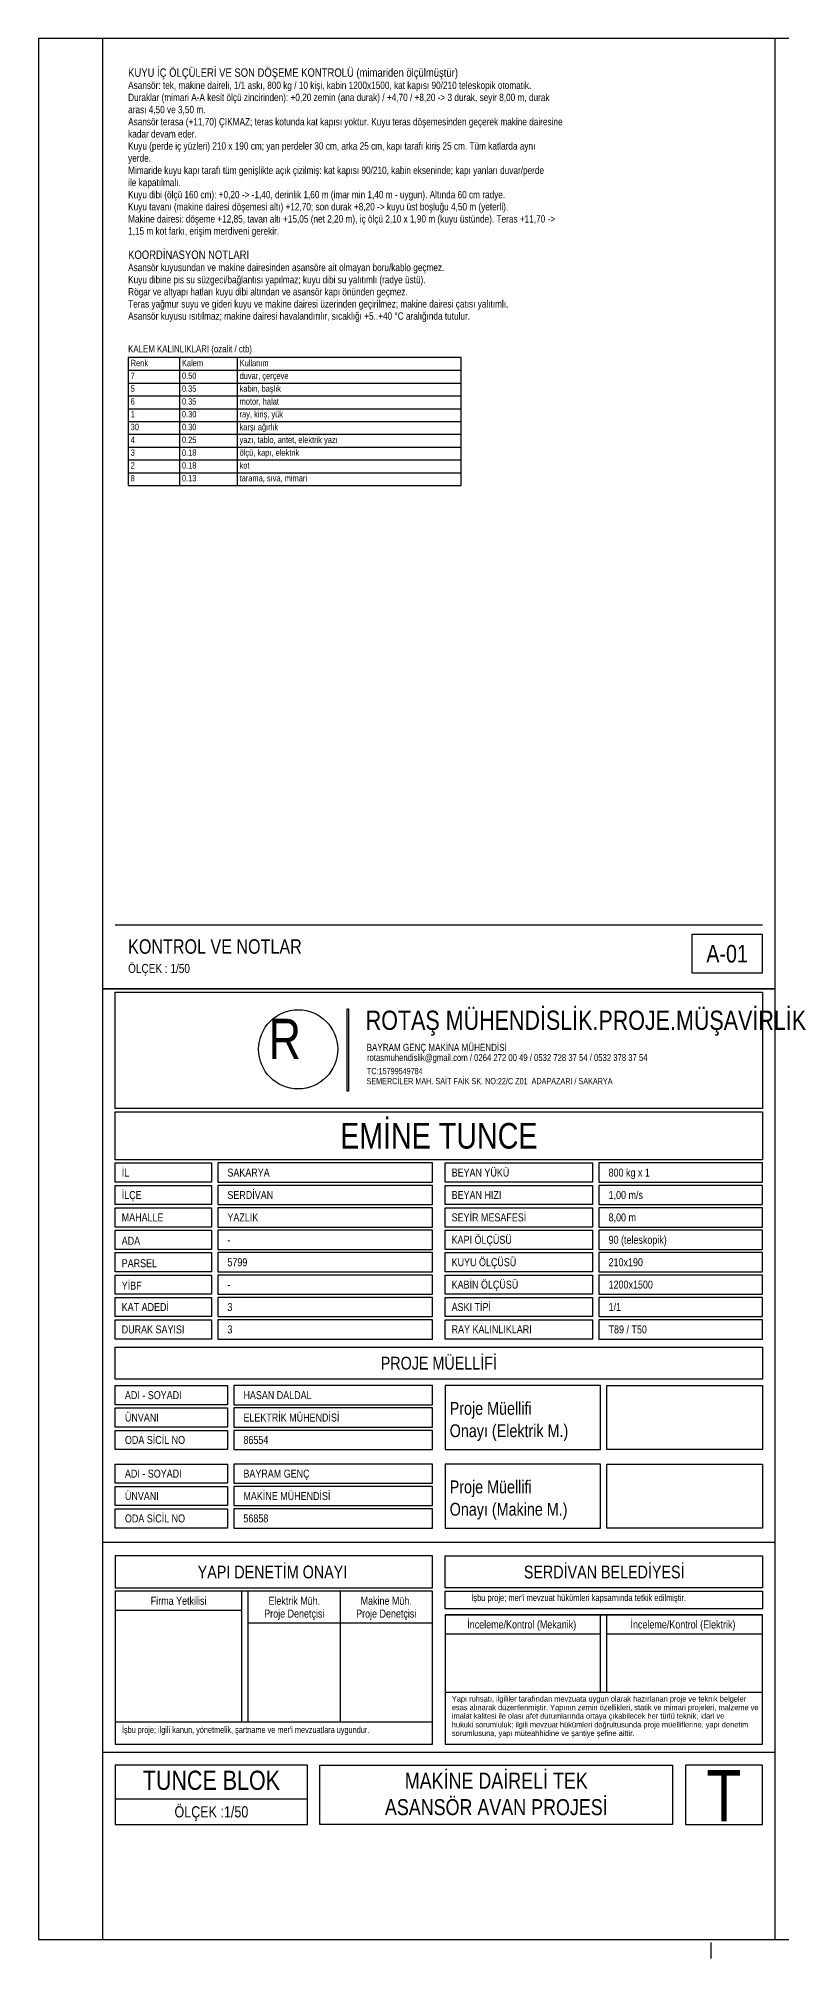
# Model space of a CAD drawing. Header units: centimetres. Extents: x 0 to 12993, y -30 to 2970.
# Drawn here: x 0 to 1160, y -30 to 2970 of the extents above; entities that cross this region are included whole.
import ezdxf
from ezdxf.enums import TextEntityAlignment as Align

# ---------------------------------------------------------------- set-up
doc = ezdxf.new("R2010")
doc.units = ezdxf.units.CM
doc.linetypes.add('CENTER', pattern=[40, 25, -5, 5, -5])
for name, color, linetype in [('SCOTT-ANTET', 4, 'CONTINUOUS'), ('SCOTT-BASLIK', 5, 'CONTINUOUS'), ('SCOTT-CERCEVE', 7, 'CONTINUOUS'), ('SCOTT-EKSEN', 8, 'CENTER'), ('SCOTT-TABLO', 4, 'CONTINUOUS'), ('SCOTT-YAZI', 4, 'CONTINUOUS')]:
    doc.layers.add(name, color=color, linetype=linetype)
doc.styles.get("Standard").update_dxf_attribs({"font": 'arial.ttf', "width": 0.8})

msp = doc.modelspace()

# ---------------------------------------------------------------- linework, layer by layer
at = {"layer": 'SCOTT-ANTET'}
for p, q in [((120, 1585), (1130, 1585)), ((1150, 620), (100, 620)), ((615, 544), (120, 544)), ((317.5, 339.3), (317.5, 544)), ((327.5, 339.3), (327.5, 544)), ((471.2, 544), (471.2, 339.3)), ((317.5, 514), (120, 514)), ((615, 494), (327.5, 494)), ((877.5, 385.7), (877.5, 507)), ((887.5, 385.7), (887.5, 507)), ((877.5, 477), (635, 477)), ((1130, 477), (887.5, 477)), ((1130, 385.7), (635, 385.7)), ((615, 339.3), (120, 339.3)), ((1150, 292.2), (100, 292.2)), ((420, 219.3), (120, 219.3))]:
    msp.add_line(p, q, dxfattribs=at)
msp.add_lwpolyline([(1020, 1510), (1130, 1510), (1130, 1570), (1020, 1570)], close=True, dxfattribs=at)
for points in [[(100, 0), (1150, 0), (1150, 1485), (100, 1485), (100, 0)], [(120, 1298), (120, 1480), (1130, 1480), (1130, 1298), (120, 1298)], [(483.9, 1325), (481.7, 1325), (481.7, 1453.9), (483.9, 1453.9), (483.9, 1325)], [(120, 1218), (120, 1293), (1130, 1293), (1130, 1218), (120, 1218)], [(120, 1213), (270, 1213), (270, 1183), (120, 1183), (120, 1213)], [(615, 1213), (280, 1213), (280, 1183), (615, 1183), (615, 1213)], [(635, 1213), (865, 1213), (865, 1183), (635, 1183), (635, 1213)], [(1130, 1213), (875, 1213), (875, 1183), (1130, 1183), (1130, 1213)], [(120, 1148), (120, 1178), (270, 1178), (270, 1148), (120, 1148)], [(615, 1178), (280, 1178), (280, 1148), (615, 1148), (615, 1178)], [(635, 1148), (635, 1178), (865, 1178), (865, 1148), (635, 1148)], [(1130, 1178), (875, 1178), (875, 1148), (1130, 1148), (1130, 1178)], [(120, 1143), (270, 1143), (270, 1113), (120, 1113), (120, 1143)], [(615, 1143), (280, 1143), (280, 1113), (615, 1113), (615, 1143)], [(635, 1143), (865, 1143), (865, 1113), (635, 1113), (635, 1143)], [(1130, 1143), (875, 1143), (875, 1113), (1130, 1113), (1130, 1143)], [(120, 1078), (120, 1108), (270, 1108), (270, 1078), (120, 1078)], [(615, 1108), (280, 1108), (280, 1078), (615, 1078), (615, 1108)], [(635, 1078), (635, 1108), (865, 1108), (865, 1078), (635, 1078)], [(1130, 1108), (875, 1108), (875, 1078), (1130, 1078), (1130, 1108)], [(120, 1073), (270, 1073), (270, 1043), (120, 1043), (120, 1073)], [(615, 1073), (280, 1073), (280, 1043), (615, 1043), (615, 1073)], [(635, 1073), (865, 1073), (865, 1043), (635, 1043), (635, 1073)], [(1130, 1073), (875, 1073), (875, 1043), (1130, 1043), (1130, 1073)], [(120, 1008), (120, 1038), (270, 1038), (270, 1008), (120, 1008)], [(615, 1038), (280, 1038), (280, 1008), (615, 1008), (615, 1038)], [(635, 1008), (635, 1038), (865, 1038), (865, 1008), (635, 1008)], [(1130, 1038), (875, 1038), (875, 1008), (1130, 1008), (1130, 1038)], [(120, 973), (120, 1003), (270, 1003), (270, 973), (120, 973)], [(615, 1003), (280, 1003), (280, 973), (615, 973), (615, 1003)], [(635, 973), (635, 1003), (865, 1003), (865, 973), (635, 973)], [(1130, 1003), (875, 1003), (875, 973), (1130, 973), (1130, 1003)], [(120, 938), (120, 968), (270, 968), (270, 938), (120, 938)], [(615, 968), (280, 968), (280, 938), (615, 938), (615, 968)], [(635, 938), (635, 968), (865, 968), (865, 938), (635, 938)], [(1130, 968), (875, 968), (875, 938), (1130, 938), (1130, 968)], [(120, 875.3), (120, 925.3), (1130, 925.3), (1130, 875.3), (120, 875.3)], [(120, 865.3), (295, 865.3), (295, 835.3), (120, 835.3), (120, 865.3)], [(615, 865.3), (305, 865.3), (305, 835.3), (615, 835.3), (615, 865.3)], [(635, 765.3), (877.5, 765.3), (877.5, 865.3), (635, 865.3), (635, 765.3)], [(1130, 865.3), (1130, 765.3), (887.5, 765.3), (887.5, 865.3), (1130, 865.3)], [(120, 800.3), (120, 830.3), (295, 830.3), (295, 800.3), (120, 800.3)], [(615, 830.3), (305, 830.3), (305, 800.3), (615, 800.3), (615, 830.3)], [(120, 765.3), (120, 795.3), (295, 795.3), (295, 765.3), (120, 765.3)], [(615, 795.3), (305, 795.3), (305, 765.3), (615, 765.3), (615, 795.3)], [(120, 742.7), (295, 742.7), (295, 712.7), (120, 712.7), (120, 742.7)], [(615, 742.7), (305, 742.7), (305, 712.7), (615, 712.7), (615, 742.7)], [(635, 642.7), (877.5, 642.7), (877.5, 742.7), (635, 742.7), (635, 642.7)], [(1130, 742.7), (1130, 642.7), (887.5, 642.7), (887.5, 742.7), (1130, 742.7)], [(120, 677.7), (120, 707.7), (295, 707.7), (295, 677.7), (120, 677.7)], [(615, 707.7), (305, 707.7), (305, 677.7), (615, 677.7), (615, 707.7)], [(120, 642.7), (120, 672.7), (295, 672.7), (295, 642.7), (120, 642.7)], [(615, 672.7), (305, 672.7), (305, 642.7), (615, 642.7), (615, 672.7)], [(120, 599), (120, 549), (615, 549), (615, 599), (120, 599)], [(1130, 599), (1130, 549), (635, 549), (635, 599), (1130, 599)], [(615, 305), (615, 544), (120, 544), (120, 305), (615, 305)], [(1130, 544), (1130, 516.2), (635, 516.2), (635, 544), (1130, 544)], [(635, 507), (1130, 507), (635, 507), (635, 305), (1130, 305), (1130, 507)], [(420, 272.2), (120, 272.2), (120, 179.3), (420, 179.3), (420, 272.2)], [(990, 272.2), (990, 179.3), (439.5, 179.3), (439.5, 272.2), (990, 272.2)], [(1010, 272.2), (1010, 179.3), (1130, 179.3), (1130, 272.2), (1010, 272.2)]]:
    msp.add_lwpolyline(points, dxfattribs=at)
msp.add_circle((405.4, 1390.6), 61.8, dxfattribs=at)
at = {"layer": 'SCOTT-CERCEVE'}
for p, q in [((1150, 0), (1150, 2970)), ((100, 1485), (1150, 1485))]:
    msp.add_line(p, q, dxfattribs=at)
for points in [[(0, 0), (12993.2, 0), (12993.2, 2970), (0, 2970)], [(100, 0), (12968.2, 0), (12968.2, 2970), (100, 2970)]]:
    msp.add_lwpolyline(points, close=True, dxfattribs=at)
at = {"layer": 'SCOTT-EKSEN'}
msp.add_line((1050, -30), (1050, -5), dxfattribs=at)
at = {"layer": 'SCOTT-TABLO'}
for p, q in [((220, 2471.5), (220, 2271.5)), ((310, 2471.5), (310, 2271.5)), ((140, 2451.5), (660, 2451.5)), ((140, 2431.5), (660, 2431.5)), ((140, 2411.5), (660, 2411.5)), ((140, 2391.5), (660, 2391.5)), ((140, 2371.5), (660, 2371.5)), ((140, 2351.5), (660, 2351.5)), ((140, 2331.5), (660, 2331.5)), ((140, 2311.5), (660, 2311.5)), ((140, 2291.5), (660, 2291.5))]:
    msp.add_line(p, q, dxfattribs=at)
msp.add_lwpolyline([(140, 2271.5), (660, 2271.5), (660, 2471.5), (140, 2471.5)], close=True, dxfattribs=at)

# ---------------------------------------------------------------- texts
at = {"layer": 'SCOTT-ANTET', "width": 0.8}
for s, height, p in [('A-01', 27.5, (1075, 1540)), ('EMİNE TUNCE', 40, (625, 1255.5)), ('PROJE MÜELLİFİ', 20, (625, 900.3)), ('YAPI DENETİM ONAYI', 20, (365.3, 574)), ('SERDİVAN BELEDİYESİ', 20, (883.1, 574)), ('Firma Yetkilisi', 12.5, (218.8, 529)), ('Proje Denetçisi', 12.5, (399.4, 509)), ('Elektrik Müh.', 12.5, (399.4, 529)), ('Proje Denetçisi', 12.5, (542.9, 509)), ('Makine Müh.', 12.5, (542.9, 529)), ('İnceleme/Kontrol (Mekanik)', 12.5, (754.4, 492)), ('İnceleme/Kontrol (Elektrik)', 12.5, (1006.1, 492)), ('TUNCE BLOK', 30, (270, 248.6)), ('MAKİNE DAİRELİ TEK', 25, (714.7, 247.9)), ('T', 80, (1070, 224.4)), ('ÖLÇEK :1/50', 17.5, (270, 199.3)), ('ASANSÖR AVAN PROJESİ', 25, (714.7, 206.6))]:
    msp.add_text(s, height=height, dxfattribs=at).set_placement(p, align=Align.MIDDLE_CENTER)
msp.add_text('ÖLÇEK : 1/50', height=14, dxfattribs=at).set_placement((140, 1510))
for s, height, p in [('ROTAŞ MÜHENDİSLİK.PROJE.MÜŞAVİRLİK', 30, (510.9, 1451)), ('R', 63, (359.1, 1438.3)), ('BAYRAM GENÇ MAKİNA MÜHENDİSİ', 11.26, (512.3, 1399.2)), ('rotasmuhendislik@gmail.com / 0264 272 00 49 / 0532 728 37 54 / 0532 378 37 54', 10.756, (512.9, 1383.1)), ('TC:15799549784', 9.68, (512.8, 1361.4)), ('SEMERCİLER MAH. SAİT FAİK SK. NO:22/C Z01  ADAPAZARI / SAKARYA', 9.68, (512.1, 1345.8)), ("İşbu proje; mer'i mevzuat hükümleri kapsamında tetkik edilmiştir.", 10.5, (675.5, 539.1)), ('Yapı ruhsatı, ilgililer tarafından mevzuata uygun olarak hazırlanan proje ve teknik belgeler', 8.67, (645.3, 380.2)), ('esas alınarak düzenlenmiştir. Yapının zemin özellikleri, statik ve mimari projeleri, malzeme ve', 8.67, (645.3, 366.8)), ("İşbu proje; ilgili kanun, yönetmelik, şartname ve mer'i mevzuatlara uygundur.", 10.2, (130.3, 332.6)), ('imalat kalitesi ile olası afet durumlarında ortaya çıkabilecek her türlü teknik, idari ve', 8.67, (645.3, 353.4)), ('hukuki sorumluluk; ilgili mevzuat hükümleri doğrultusunda proje müelliflerine, yapı denetim', 8.67, (645.3, 339.9)), ('sorumlusuna, yapı müteahhidine ve şantiye şefine aittir.', 8.67, (645.3, 326.5))]:
    msp.add_text(s, height=height, dxfattribs=at).set_placement(p, align=Align.TOP_LEFT)
for s, p in [('İL', (130, 1198)), ('SAKARYA', (295, 1198)), ('BEYAN YÜKÜ', (645, 1198)), ('800 kg x 1', (890, 1198)), ('İLÇE', (130, 1163)), ('SERDİVAN', (295, 1163)), ('BEYAN HIZI', (645, 1163)), ('1,00 m/s', (890, 1163)), ('MAHALLE', (130, 1128)), ('YAZLIK', (295, 1128)), ('SEYİR MESAFESİ', (645, 1128)), ('8,00 m', (890, 1128)), ('ADA', (130, 1091.4)), ('-', (295, 1093)), ('KAPI ÖLÇÜSÜ', (645, 1093)), ('90 (teleskopik)', (890, 1093)), ('PARSEL', (130, 1056.4)), ('5799', (295, 1058)), ('KUYU ÖLÇÜSÜ', (645, 1058)), ('210x190', (890, 1058)), ('YİBF', (130, 1021.4)), ('-', (295, 1023)), ('KABİN ÖLÇÜSÜ', (645, 1023)), ('1200x1500', (890, 1023)), ('KAT ADEDİ', (130, 988)), ('3', (295, 988)), ('ASKI TİPİ', (645, 988)), ('1/1', (890, 988)), ('DURAK SAYISI', (130, 953)), ('3', (295, 953)), ('RAY KALINLIKLARI', (645, 953.2)), ('T89 / T50', (890, 953)), ('ADI - SOYADI', (135, 850.3)), ('HASAN DALDAL', (320, 850.3)), ('ÜNVANI', (135, 815.3)), ('ELEKTRİK MÜHENDİSİ', (320, 815.3)), ('ODA SİCİL NO', (135, 780.3)), ('86554', (320, 780.3)), ('ADI - SOYADI', (135, 727.7)), ('BAYRAM GENÇ', (320, 727.7)), ('ÜNVANI', (135, 692.7)), ('MAKİNE MÜHENDİSİ', (320, 692.7)), ('ODA SİCİL NO', (135, 657.7)), ('56858', (320, 657.7))]:
    msp.add_text(s, height=12.5, dxfattribs=at).set_placement(p, align=Align.MIDDLE_LEFT)
for s, p in [('Proje Müellifi', (642, 813.7)), ('Onayı (Elektrik M.)', (642, 778.7)), ('Proje Müellifi', (642, 691)), ('Onayı (Makine M.)', (642, 656))]:
    msp.add_text(s, height=20, dxfattribs=at).set_placement(p, align=Align.BOTTOM_LEFT)
at = {"layer": 'SCOTT-BASLIK', "width": 0.8}
for s, height, p in [('KUYU İÇ ÖLÇÜLERİ VE SON DÖŞEME KONTROLÜ (mimariden ölçülmüştür)', 13.225, (140, 2910)), ('KOORDİNASYON NOTLARI', 13.225, (140, 2625.4)), ('KALEM KALINLIKLARI (ozalit / ctb)', 11, (140, 2479.5)), ('Renk', 10, (144, 2457.9)), ('Kalem', 10, (224, 2457.9)), ('Kullanım', 10, (314, 2457.9)), ('KONTROL VE NOTLAR', 22.5, (140, 1540))]:
    msp.add_text(s, height=height, dxfattribs=at).set_placement(p)
at = {"layer": 'SCOTT-TABLO', "width": 0.8}
for s, p in [('7', (144, 2437.9)), ('0.50', (224, 2437.9)), ('duvar, çerçeve', (314, 2437.9)), ('5', (144, 2417.9)), ('6', (144, 2397.9)), ('0.35', (224, 2417.9)), ('0.35', (224, 2397.9)), ('motor, halat', (314, 2397.9)), ('kabin, başlık', (314, 2417.9)), ('1', (144, 2377.9)), ('0.30', (224, 2377.9)), ('ray, kiriş, yük', (314, 2377.9)), ('4', (144, 2337.9)), ('30', (144, 2357.9)), ('0.30', (224, 2357.9)), ('0.25', (224, 2337.9)), ('yazı, tablo, antet, elektrik yazı', (314, 2337.9)), ('karşı ağırlık', (314, 2357.9)), ('3', (144, 2317.9)), ('0.18', (224, 2317.9)), ('ölçü, kapı, elektrik', (314, 2317.9)), ('8', (144, 2277.9)), ('2', (144, 2297.9)), ('0.18', (224, 2297.9)), ('0.13', (224, 2277.9)), ('tarama, sıva, mimari', (314, 2277.9)), ('kot', (314, 2297.9))]:
    msp.add_text(s, height=10, dxfattribs=at).set_placement(p)
at = {"layer": 'SCOTT-YAZI', "width": 0.8}
for s, p in [('Asansör: tek, makine daireli, 1/1 askı, 800 kg / 10 kişi, kabin 1200x1500, kat kapısı 90/210 teleskopik otomatik.', (140, 2891)), ('Duraklar (mimari A-A kesit ölçü zincirinden): +0,20 zemin (ana durak) / +4,70 / +8,20 -> 3 durak, seyir 8,00 m, durak', (140, 2872.1)), ('arası 4,50 ve 3,50 m.', (140, 2853.1)), ('Asansör terasa (+11,70) ÇIKMAZ; teras kotunda kat kapısı yoktur. Kuyu teras döşemesinden geçerek makine dairesine', (140, 2834.1)), ('kadar devam eder.', (140, 2815.1)), ('Kuyu (perde iç yüzleri) 210 x 190 cm; yan perdeler 30 cm, arka 25 cm, kapı tarafı kiriş 25 cm. Tüm katlarda aynı', (140, 2796.2)), ('yerde.', (140, 2777.2)), ('Mimaride kuyu kapı tarafı tüm genişlikte açık çizilmiş: kat kapısı 90/210, kabin ekseninde; kapı yanları duvar/perde', (140, 2758.2)), ('ile kapatılmalı.', (140, 2739.2)), ('Kuyu dibi (ölçü 160 cm): +0,20 -> -1,40, derinlik 1,60 m (imar min 1,40 m - uygun). Altında 60 cm radye.', (140, 2720.2)), ('Kuyu tavanı (makine dairesi döşemesi altı) +12,70; son durak +8,20 -> kuyu üst boşluğu 4,50 m (yeterli).', (140, 2701.3)), ('1,15 m kot farkı, erişim merdiveni gerekir.', (140, 2663.3)), ('Makine dairesi: döşeme +12,85, tavan altı +15,05 (net 2,20 m), iç ölçü 2,10 x 1,90 m (kuyu üstünde). Teras +11,70 ->', (140, 2682.3)), ('Asansör kuyusundan ve makine dairesinden asansöre ait olmayan boru/kablo geçmez.', (140, 2606.4)), ('Kuyu dibine pis su süzgeci/bağlantısı yapılmaz; kuyu dibi su yalıtımlı (radye üstü).', (140, 2587.4)), ('Rögar ve altyapı hatları kuyu dibi altından ve asansör kapı önünden geçmez.', (140, 2568.4)), ('Teras yağmur suyu ve gideri kuyu ve makine dairesi üzerinden geçirilmez; makine dairesi çatısı yalıtımlı.', (140, 2549.5)), ('Asansör kuyusu ısıtılmaz; makine dairesi havalandırılır, sıcaklığı +5..+40 %%dC aralığında tutulur.', (140, 2530.5))]:
    msp.add_text(s, height=11.5, dxfattribs=at).set_placement(p)

doc.saveas('drawing.dxf')
